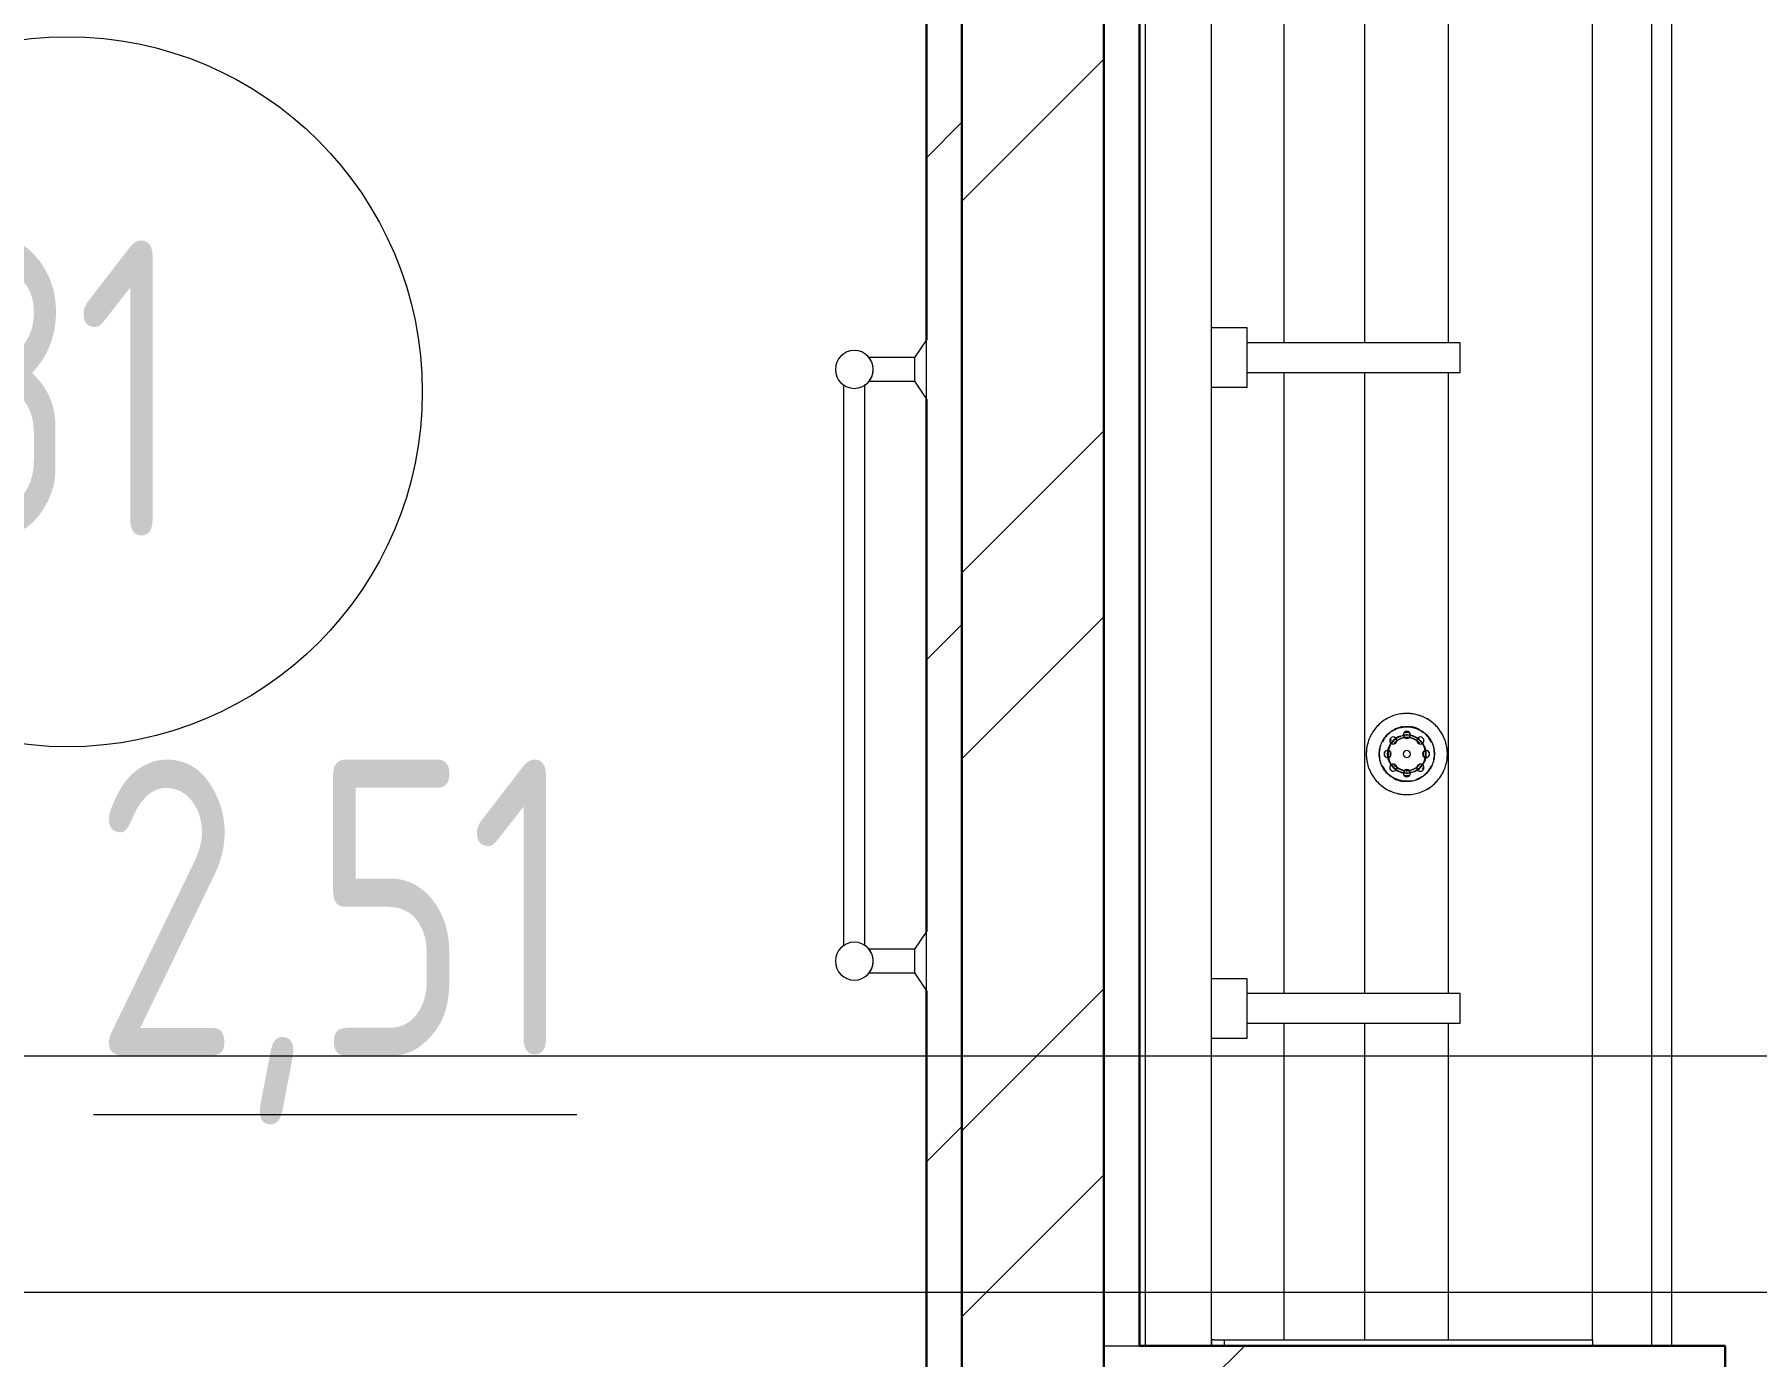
# Model space of a CAD drawing. Header units: millimetres. Extents: x -259809 to 472825, y -397243 to 31861.
# Drawn here: x -14705 to -13249, y -364286 to -363169 of the extents above; entities that cross this region are included whole.
import ezdxf

# ---------------------------------------------------------------- set-up
doc = ezdxf.new("R2010")
doc.units = ezdxf.units.MM
doc.linetypes.add('ADSK_Линия сетки', pattern=[25, 20, -2.5, 0, -2.5])
doc.linetypes.add('ADSK_Сверху', pattern=[450, 300, -150])
for name, color, linetype, lineweight in [('Линии', 7, 'Continuous', 9), ('лс', 5, 'Continuous', 30), ('Марки помещений', 252, 'Continuous', 20), ('Оси', 252, 'Continuous', 9), ('Сантехника', 252, 'Continuous', 18), ('Стены наружные', 252, 'Continuous', 18), ('Стены штриховка', 7, 'Continuous', 9)]:
    doc.layers.add(name, color=color, linetype=linetype, lineweight=lineweight)
doc.styles.add('GOST Common_3', font='', dxfattribs={"height": 3.5})
doc.styles.get('GOST Common_3').set_extended_font_data('GOST 2.304 type A')

# ---------------------------------------------------------------- blocks, each defined once
blk = doc.blocks.new('1 этаж')
at = {"layer": 'Линии', "color": 251, "linetype": 'ADSK_Сверху', "ltscale": 100, "true_color": 0x636466}
blk.add_line((-15070.8, -11345.3), (-4250.8, -11345.3), dxfattribs=at)
at = {"layer": 'Марки помещений', "color": 251, "true_color": 0x636466}
blk.add_circle((-14676.9, -10784.2), 300, dxfattribs=at)
at = {"layer": 'Оси', "color": 251, "linetype": 'ADSK_Линия сетки', "ltscale": 100, "true_color": 0x636466}
blk.add_line((4411.5, -11545.3), (-72528.1, -11545.3), dxfattribs=at)
at = {"layer": 'Сантехника', "color": 251, "true_color": 0x636466}
for p, q in [((-13765.8, -11590.3), (-13765.8, -9920.3)), ((-13709.8, -11585.3), (-13709.8, -9925.3)), ((-13387.8, -11585.3), (-13387.8, -9925.3)), ((-13337.8, -11590.3), (-13337.8, -9920.3)), ((-13320.8, -11590.3), (-13320.8, -9920.3)), ((-13648.4, -10742.9), (-13648.4, -10217.7)), ((-13580.4, -10742.8), (-13580.4, -10217.8)), ((-13509.7, -10742.8), (-13509.7, -10217.8)), ((-13950.8, -10740.3), (-13960.8, -10755.3)), ((-13950.8, -10740.3), (-13960.8, -10755.3)), ((-13950.8, -10790.3), (-13950.8, -10740.3)), ((-13679.8, -10730.3), (-13709.8, -10730.3)), ((-13679.8, -10780.3), (-13679.8, -10730.3)), ((-13960.8, -10755.3), (-13999.3, -10755.3)), ((-13960.8, -10755.3), (-13960.8, -10775.3)), ((-13499.8, -10742.8), (-13679.8, -10742.8)), ((-13499.8, -10767.8), (-13499.8, -10742.8)), ((-13679.8, -10767.8), (-13499.8, -10767.8)), ((-13648.4, -11292.9), (-13648.4, -10767.7)), ((-13580.4, -11292.8), (-13580.4, -10767.8)), ((-13509.7, -11292.8), (-13509.7, -10767.8)), ((-14020.8, -10778), (-14020.8, -11252.7)), ((-14002.8, -11252.2), (-14002.8, -10778)), ((-13999.3, -10775.3), (-13960.8, -10775.3)), ((-13960.8, -10775.3), (-13950.8, -10790.3)), ((-13709.8, -10780.3), (-13679.8, -10780.3)), ((-13950.8, -11240.3), (-13960.8, -11255.3)), ((-13950.8, -11240.3), (-13960.8, -11255.3)), ((-13950.8, -11290.3), (-13950.8, -11240.3)), ((-13960.8, -11255.3), (-13999.3, -11255.3)), ((-13960.8, -11255.3), (-13960.8, -11275.3)), ((-13999.3, -11275.3), (-13960.8, -11275.3)), ((-13960.8, -11275.3), (-13950.8, -11290.3)), ((-13679.8, -11280.3), (-13709.8, -11280.3)), ((-13679.8, -11330.3), (-13679.8, -11280.3)), ((-13499.8, -11292.8), (-13679.8, -11292.8)), ((-13499.8, -11317.8), (-13499.8, -11292.8)), ((-13679.8, -11317.8), (-13499.8, -11317.8)), ((-13648.4, -11585.3), (-13648.4, -11317.7)), ((-13580.4, -11585.3), (-13580.4, -11317.8)), ((-13509.7, -11585.3), (-13509.7, -11317.8)), ((-13709.8, -11330.3), (-13679.8, -11330.3)), ((-13709.8, -11590.3), (-13709.8, -11585.3)), ((-13707.4, -11585.3), (-13709.8, -11585.3)), ((-13709.8, -11585.3), (-13709.8, -11590.3)), ((-13707.4, -11585.3), (-13698.9, -11585.3)), ((-13698.9, -11585.3), (-13387.8, -11585.3)), ((-13698.9, -11590.3), (-13698.9, -11585.3)), ((-13387.8, -11585.3), (-13387.8, -11590.3))]:
    blk.add_line(p, q, dxfattribs=at)
at = {"layer": 'Сантехника', "color": 251, "true_color": 0x636466, "flags": 128}
for points in [[(-13510.5, -11090.3), (-13510.5, -11088.9), (-13510.6, -11087.6), (-13510.7, -11086.2), (-13510.9, -11084.8), (-13511.2, -11083.5), (-13511.5, -11082.2), (-13511.8, -11080.8), (-13512.2, -11079.5), (-13512.7, -11078.2), (-13513.2, -11077), (-13513.8, -11075.7), (-13514.4, -11074.5), (-13515, -11073.3), (-13515.7, -11072.1), (-13516.5, -11070.9), (-13517.3, -11069.8), (-13518.1, -11068.7), (-13519, -11067.7), (-13519.9, -11066.7), (-13520.9, -11065.7), (-13521.9, -11064.8), (-13522.9, -11063.9), (-13524, -11063), (-13525.1, -11062.2), (-13526.3, -11061.5), (-13527.4, -11060.7), (-13528.6, -11060.1), (-13529.9, -11059.4), (-13531.1, -11058.9), (-13532.4, -11058.3), (-13533.7, -11057.9), (-13535, -11057.5), (-13536.3, -11057.1), (-13537.6, -11056.8), (-13539, -11056.5), (-13540.3, -11056.3), (-13541.7, -11056.2), (-13543.1, -11056.1), (-13544.4, -11056), (-13545.8, -11056), (-13547.2, -11056.1), (-13548.5, -11056.2), (-13549.9, -11056.4), (-13551.3, -11056.6), (-13552.6, -11056.9), (-13553.9, -11057.2), (-13555.2, -11057.6), (-13556.5, -11058.1), (-13557.8, -11058.6), (-13559.1, -11059.1), (-13560.3, -11059.7), (-13561.5, -11060.4), (-13562.7, -11061.1), (-13563.9, -11061.8), (-13565, -11062.6), (-13566.1, -11063.4), (-13567.1, -11064.3), (-13568.2, -11065.2), (-13569.1, -11066.2), (-13570.1, -11067.1), (-13571, -11068.2), (-13571.9, -11069.2), (-13572.7, -11070.3), (-13573.5, -11071.5), (-13574.2, -11072.6), (-13574.9, -11073.8), (-13575.5, -11075), (-13576.1, -11076.3), (-13576.6, -11077.5), (-13577.1, -11078.8), (-13577.6, -11080.1), (-13577.9, -11081.4), (-13578.3, -11082.8), (-13578.5, -11084.1), (-13578.8, -11085.5), (-13578.9, -11086.8), (-13579, -11088.2), (-13579.1, -11089.6), (-13579.1, -11090.3)], [(-13568.1, -11090.3), (-13568.1, -11089.4), (-13568, -11088.5), (-13567.9, -11087.5), (-13567.8, -11086.6), (-13567.6, -11085.7), (-13567.4, -11084.8), (-13567.2, -11083.9), (-13566.9, -11083), (-13566.6, -11082.1), (-13566.3, -11081.2), (-13565.9, -11080.4), (-13565.5, -11079.6), (-13565, -11078.7), (-13564.5, -11077.9), (-13564, -11077.2), (-13563.5, -11076.4), (-13562.9, -11075.7), (-13562.3, -11074.9), (-13561.7, -11074.3), (-13561, -11073.6), (-13560.4, -11073), (-13559.6, -11072.4), (-13558.9, -11071.8), (-13558.2, -11071.2), (-13557.4, -11070.7), (-13556.6, -11070.2), (-13555.8, -11069.8), (-13555, -11069.3), (-13554.1, -11069), (-13553.2, -11068.6), (-13552.4, -11068.3), (-13551.5, -11068), (-13550.6, -11067.7), (-13549.7, -11067.5), (-13548.8, -11067.4), (-13547.8, -11067.2), (-13546.9, -11067.1), (-13546, -11067), (-13545.1, -11067), (-13544.1, -11067), (-13543.2, -11067.1), (-13542.3, -11067.2), (-13541.3, -11067.3), (-13540.4, -11067.4), (-13539.5, -11067.6), (-13538.6, -11067.9), (-13537.7, -11068.1), (-13536.8, -11068.4), (-13536, -11068.8), (-13535.1, -11069.1), (-13534.3, -11069.5), (-13533.4, -11070), (-13532.6, -11070.4), (-13531.9, -11070.9), (-13531.1, -11071.5), (-13530.3, -11072), (-13529.6, -11072.6), (-13528.9, -11073.3), (-13528.3, -11073.9), (-13527.6, -11074.6), (-13527, -11075.3), (-13526.4, -11076), (-13525.9, -11076.7), (-13525.3, -11077.5), (-13524.8, -11078.3), (-13524.4, -11079.1), (-13523.9, -11079.9), (-13523.5, -11080.8), (-13523.2, -11081.6), (-13522.8, -11082.5), (-13522.6, -11083.4), (-13522.3, -11084.3), (-13522.1, -11085.2), (-13521.9, -11086.1), (-13521.7, -11087), (-13521.6, -11088), (-13521.5, -11088.9), (-13521.5, -11089.8), (-13521.5, -11090.3)], [(-13565.2, -11079.6), (-13564.8, -11078.9), (-13564.3, -11078.1), (-13563.8, -11077.3), (-13563.3, -11076.6), (-13562.7, -11075.8), (-13562.1, -11075.1), (-13561.5, -11074.4), (-13560.9, -11073.8), (-13560.2, -11073.2), (-13559.5, -11072.6), (-13558.8, -11072)], [(-13561.3, -11073.9), (-13562, -11074.6), (-13562.6, -11075.3), (-13563.2, -11076), (-13563.7, -11076.7), (-13564.3, -11077.5), (-13564.8, -11078.3), (-13565.2, -11079.1)], [(-13558, -11071.4), (-13557.2, -11070.9), (-13556.5, -11070.4), (-13555.7, -11070), (-13554.8, -11069.6), (-13554, -11069.2), (-13553.1, -11068.8), (-13552.3, -11068.5), (-13551.4, -11068.2), (-13550.5, -11068), (-13549.6, -11067.8), (-13548.7, -11067.6), (-13547.8, -11067.5), (-13546.9, -11067.4), (-13546, -11067.3), (-13545.1, -11067.3), (-13544.1, -11067.3), (-13543.2, -11067.3), (-13542.3, -11067.4), (-13541.4, -11067.5), (-13540.5, -11067.7), (-13539.6, -11067.9), (-13538.7, -11068.1), (-13537.8, -11068.4), (-13536.9, -11068.7), (-13536.1, -11069), (-13535.2, -11069.4), (-13534.4, -11069.8), (-13533.6, -11070.2), (-13532.8, -11070.7), (-13532, -11071.2), (-13531.2, -11071.7), (-13530.5, -11072.2), (-13529.8, -11072.8), (-13529.1, -11073.4), (-13528.4, -11074.1), (-13527.8, -11074.8), (-13527.2, -11075.4), (-13526.6, -11076.2), (-13526.1, -11076.9), (-13525.6, -11077.7), (-13525.1, -11078.4), (-13524.6, -11079.2), (-13524.4, -11079.6)], [(-13548.3, -11067.3), (-13549.2, -11067.4), (-13550.1, -11067.6), (-13551, -11067.9), (-13551.9, -11068.1), (-13552.8, -11068.4), (-13553.6, -11068.8), (-13554.5, -11069.1), (-13555.3, -11069.5)], [(-13548.2, -11074.5), (-13547.6, -11074.3), (-13546.9, -11074.3), (-13546.3, -11074.2), (-13545.6, -11074.1), (-13545, -11074.1), (-13544.3, -11074.1), (-13543.7, -11074.2), (-13543, -11074.2), (-13542.4, -11074.3), (-13541.8, -11074.4)], [(-13534.1, -11069.6), (-13534.7, -11069.3), (-13535.5, -11069), (-13536.4, -11068.6), (-13537.2, -11068.3), (-13538.1, -11068), (-13539, -11067.7), (-13539.9, -11067.5), (-13540.8, -11067.4), (-13541.8, -11067.2)], [(-13524.6, -11078.7), (-13525.1, -11077.9), (-13525.6, -11077.2), (-13526.1, -11076.4), (-13526.7, -11075.7), (-13527.3, -11074.9), (-13527.9, -11074.3), (-13528.6, -11073.6)], [(-13579.1, -11090.3), (-13579.1, -11091.7), (-13579, -11093.1), (-13578.9, -11094.4), (-13578.7, -11095.8), (-13578.4, -11097.1), (-13578.1, -11098.5), (-13577.8, -11099.8), (-13577.4, -11101.1), (-13576.9, -11102.4), (-13576.4, -11103.7), (-13575.8, -11104.9), (-13575.2, -11106.2), (-13574.6, -11107.4), (-13573.9, -11108.5), (-13573.1, -11109.7), (-13572.3, -11110.8), (-13571.5, -11111.9), (-13570.6, -11112.9), (-13569.7, -11113.9), (-13568.7, -11114.9), (-13567.7, -11115.9), (-13566.7, -11116.7), (-13565.6, -11117.6), (-13564.5, -11118.4), (-13563.3, -11119.2), (-13562.2, -11119.9), (-13561, -11120.6), (-13559.7, -11121.2), (-13558.5, -11121.8), (-13557.2, -11122.3), (-13555.9, -11122.8), (-13554.6, -11123.2), (-13553.3, -11123.5), (-13552, -11123.9), (-13550.6, -11124.1), (-13549.3, -11124.3), (-13547.9, -11124.5), (-13546.5, -11124.6), (-13545.2, -11124.6), (-13543.8, -11124.6), (-13542.4, -11124.5), (-13541.1, -11124.4), (-13539.7, -11124.2), (-13538.4, -11124), (-13537, -11123.7), (-13535.7, -11123.4), (-13534.4, -11123), (-13533.1, -11122.5), (-13531.8, -11122), (-13530.5, -11121.5), (-13529.3, -11120.9), (-13528.1, -11120.3), (-13526.9, -11119.6), (-13525.7, -11118.8), (-13524.6, -11118), (-13523.5, -11117.2), (-13522.5, -11116.3), (-13521.4, -11115.4), (-13520.5, -11114.5), (-13519.5, -11113.5), (-13518.6, -11112.5), (-13517.7, -11111.4), (-13516.9, -11110.3), (-13516.1, -11109.2), (-13515.4, -11108), (-13514.7, -11106.8), (-13514.1, -11105.6), (-13513.5, -11104.3), (-13513, -11103.1), (-13512.5, -11101.8), (-13512, -11100.5), (-13511.7, -11099.2), (-13511.3, -11097.9), (-13511.1, -11096.5), (-13510.8, -11095.2), (-13510.7, -11093.8), (-13510.6, -11092.4), (-13510.5, -11091.1), (-13510.5, -11090.3)], [(-13567.8, -11086.4), (-13567.9, -11087), (-13568, -11088), (-13568.1, -11088.9), (-13568.1, -11089.8), (-13568.1, -11090.3)], [(-13568.1, -11090.3), (-13568.1, -11091.2), (-13568, -11092.2), (-13567.9, -11093.1), (-13567.8, -11094)], [(-13521.5, -11090.3), (-13521.5, -11091.2), (-13521.6, -11092.2), (-13521.7, -11093.1), (-13521.8, -11094), (-13522, -11094.9), (-13522.2, -11095.9), (-13522.4, -11096.8), (-13522.7, -11097.6), (-13523, -11098.5), (-13523.3, -11099.4), (-13523.7, -11100.2), (-13524.1, -11101.1), (-13524.6, -11101.9), (-13525.1, -11102.7), (-13525.6, -11103.5), (-13526.1, -11104.2), (-13526.7, -11105), (-13527.3, -11105.7), (-13527.9, -11106.4), (-13528.6, -11107), (-13529.2, -11107.7), (-13530, -11108.3), (-13530.7, -11108.9), (-13531.4, -11109.4), (-13532.2, -11109.9), (-13533, -11110.4), (-13533.8, -11110.9), (-13534.7, -11111.3), (-13535.5, -11111.7), (-13536.4, -11112), (-13537.2, -11112.3), (-13538.1, -11112.6), (-13539, -11112.9), (-13539.9, -11113.1), (-13540.8, -11113.3), (-13541.8, -11113.4), (-13542.7, -11113.5), (-13543.6, -11113.6), (-13544.5, -11113.6), (-13545.5, -11113.6), (-13546.4, -11113.6), (-13547.3, -11113.5), (-13548.3, -11113.4), (-13549.2, -11113.2), (-13550.1, -11113), (-13551, -11112.8), (-13551.9, -11112.5), (-13552.8, -11112.2), (-13553.6, -11111.9), (-13554.5, -11111.5), (-13555.3, -11111.1), (-13556.2, -11110.7), (-13557, -11110.2), (-13557.7, -11109.7), (-13558.5, -11109.2), (-13559.3, -11108.6), (-13560, -11108), (-13560.7, -11107.4), (-13561.3, -11106.7), (-13562, -11106.1), (-13562.6, -11105.4), (-13563.2, -11104.6), (-13563.7, -11103.9), (-13564.3, -11103.1), (-13564.8, -11102.3), (-13565.2, -11101.5), (-13565.7, -11100.7), (-13566.1, -11099.8), (-13566.4, -11099), (-13566.8, -11098.1), (-13567, -11097.2), (-13567.3, -11096.3), (-13567.5, -11095.4), (-13567.7, -11094.5), (-13567.9, -11093.6), (-13568, -11092.7), (-13568.1, -11091.7), (-13568.1, -11090.8), (-13568.1, -11090.3)], [(-13567.8, -11090.3), (-13567.8, -11089.4), (-13567.8, -11088.5), (-13567.7, -11087.6), (-13567.5, -11086.6), (-13567.4, -11085.7), (-13567.2, -11084.8)], [(-13567.3, -11095.4), (-13567.5, -11094.5), (-13567.6, -11093.6), (-13567.7, -11092.6), (-13567.8, -11091.7), (-13567.8, -11090.8), (-13567.8, -11090.3)], [(-13561, -11090.3), (-13561, -11089.7), (-13560.9, -11089), (-13560.9, -11088.4), (-13560.8, -11087.7), (-13560.7, -11087.1), (-13560.5, -11086.5), (-13560.4, -11085.8), (-13560.2, -11085.2), (-13560, -11084.6), (-13559.7, -11084), (-13559.5, -11083.4), (-13559.2, -11082.8), (-13558.9, -11082.3), (-13558.5, -11081.7), (-13558.2, -11081.2), (-13557.8, -11080.6), (-13557.4, -11080.1), (-13557, -11079.6), (-13556.5, -11079.2), (-13556.1, -11078.7), (-13555.6, -11078.2), (-13555.1, -11077.8), (-13554.6, -11077.4), (-13554.1, -11077), (-13553.6, -11076.7)], [(-13553.8, -11103.8), (-13554.3, -11103.4), (-13554.9, -11103), (-13555.4, -11102.6), (-13555.8, -11102.2), (-13556.3, -11101.7), (-13556.7, -11101.3), (-13557.2, -11100.8), (-13557.6, -11100.3), (-13558, -11099.7), (-13558.3, -11099.2), (-13558.7, -11098.7), (-13559, -11098.1), (-13559.3, -11097.5), (-13559.6, -11096.9), (-13559.8, -11096.3), (-13560.1, -11095.7), (-13560.3, -11095.1), (-13560.5, -11094.5), (-13560.6, -11093.9), (-13560.7, -11093.2), (-13560.8, -11092.6), (-13560.9, -11092), (-13561, -11091.3), (-13561, -11090.7), (-13561, -11090.3)], [(-13528.6, -11090.3), (-13528.6, -11091), (-13528.7, -11091.6), (-13528.7, -11092.3), (-13528.8, -11092.9), (-13528.9, -11093.5), (-13529.1, -11094.2), (-13529.2, -11094.8), (-13529.4, -11095.4), (-13529.6, -11096), (-13529.9, -11096.6), (-13530.1, -11097.2), (-13530.4, -11097.8), (-13530.7, -11098.4), (-13531.1, -11098.9), (-13531.4, -11099.5), (-13531.8, -11100), (-13532.2, -11100.5), (-13532.6, -11101), (-13533.1, -11101.5), (-13533.5, -11101.9), (-13534, -11102.4), (-13534.5, -11102.8), (-13535, -11103.2), (-13535.5, -11103.6), (-13536, -11103.9)], [(-13535.8, -11076.8), (-13535.3, -11077.2), (-13534.8, -11077.6), (-13534.3, -11078), (-13533.8, -11078.5), (-13533.3, -11078.9), (-13532.9, -11079.4), (-13532.4, -11079.9), (-13532, -11080.4), (-13531.6, -11080.9), (-13531.3, -11081.4), (-13530.9, -11082), (-13530.6, -11082.5), (-13530.3, -11083.1), (-13530, -11083.7), (-13529.8, -11084.3), (-13529.5, -11084.9), (-13529.3, -11085.5), (-13529.2, -11086.1), (-13529, -11086.8), (-13528.9, -11087.4), (-13528.8, -11088), (-13528.7, -11088.7), (-13528.6, -11089.3), (-13528.6, -11090), (-13528.6, -11090.3)], [(-13521.8, -11090.3), (-13521.8, -11091.2), (-13521.8, -11092.2), (-13521.9, -11093.1), (-13522.1, -11094), (-13522.2, -11094.9), (-13522.4, -11095.8)], [(-13522.3, -11085.2), (-13522.1, -11086.2), (-13522, -11087.1), (-13521.9, -11088), (-13521.8, -11088.9), (-13521.8, -11089.8), (-13521.8, -11090.3)], [(-13521.9, -11094.5), (-13521.7, -11093.6), (-13521.6, -11092.7), (-13521.5, -11091.7), (-13521.5, -11090.8), (-13521.5, -11090.3)], [(-13521.5, -11090.3), (-13521.5, -11089.4), (-13521.6, -11088.5), (-13521.7, -11087.5), (-13521.8, -11086.6)], [(-13540.9, -11113), (-13541.8, -11113.2), (-13542.7, -11113.3), (-13543.6, -11113.3), (-13544.6, -11113.3), (-13545.5, -11113.3), (-13546.4, -11113.3), (-13547.3, -11113.2), (-13548.2, -11113.1), (-13549.1, -11112.9), (-13550, -11112.7), (-13550.9, -11112.5), (-13551.8, -11112.3), (-13552.7, -11112), (-13553.5, -11111.6), (-13554.4, -11111.3), (-13555.2, -11110.9), (-13556, -11110.4), (-13556.8, -11110), (-13557.6, -11109.5), (-13558.4, -11108.9), (-13559.1, -11108.4), (-13559.8, -11107.8), (-13560.5, -11107.2), (-13561.2, -11106.5), (-13561.8, -11105.9), (-13562.4, -11105.2), (-13563, -11104.5), (-13563.5, -11103.7), (-13564.1, -11103), (-13564.5, -11102.2), (-13565, -11101.4)], [(-13565, -11101.9), (-13564.5, -11102.7), (-13564, -11103.5), (-13563.5, -11104.2), (-13562.9, -11105), (-13562.3, -11105.7), (-13561.7, -11106.4), (-13561, -11107)], [(-13524.4, -11101), (-13524.8, -11101.8), (-13525.3, -11102.6), (-13525.8, -11103.3), (-13526.3, -11104.1), (-13526.9, -11104.8), (-13527.5, -11105.5), (-13528.1, -11106.2), (-13528.8, -11106.8), (-13529.4, -11107.5), (-13530.1, -11108.1), (-13530.8, -11108.6)], [(-13528.3, -11106.7), (-13527.6, -11106.1), (-13527, -11105.4), (-13526.4, -11104.6), (-13525.9, -11103.9), (-13525.3, -11103.1), (-13524.8, -11102.3), (-13524.4, -11101.5)], [(-13555.8, -11110.9), (-13555, -11111.3), (-13554.1, -11111.7), (-13553.2, -11112), (-13552.4, -11112.3), (-13551.5, -11112.6), (-13550.6, -11112.9), (-13549.7, -11113.1), (-13548.8, -11113.3), (-13547.8, -11113.4)], [(-13541.4, -11106.2), (-13542, -11106.3), (-13542.7, -11106.4), (-13543.3, -11106.4), (-13544, -11106.5), (-13544.6, -11106.5), (-13545.3, -11106.5), (-13545.9, -11106.5), (-13546.6, -11106.4), (-13547.2, -11106.3), (-13547.8, -11106.2)], [(-13531.6, -11109.2), (-13532.4, -11109.7), (-13533.1, -11110.2), (-13533.9, -11110.6), (-13534.8, -11111), (-13535.6, -11111.4), (-13536.5, -11111.8), (-13537.3, -11112.1)], [(-13536.8, -11112.2), (-13536, -11111.9), (-13535.1, -11111.5), (-13534.3, -11111.1), (-13534.1, -11111)]]:
    blk.add_lwpolyline(points, dxfattribs=at)
at = {"layer": 'Сантехника', "color": 251, "true_color": 0x636466}
for centre, radius, start, end in [((-14011.8, -10765.3), 16, 90, 270), ((-14011.8, -10765.3), 16, 270, 90), ((-13544.8, -11090.3), 34.3, 112.2071, 130.7179), ((-13544.8, -11090.3), 34.3, 81.2405, 94.5295), ((-13544.8, -11090.3), 34.3, 75.5624, 79.0767), ((-13544.8, -11090.3), 34.3, 56.5875, 71.3412), ((-13544.8, -11090.3), 34.3, 145.0376, 161.2102), ((-13544.8, -11090.3), 15.9, 0, 180), ((-13556.3, -11078.9), 3, 45, 225), ((-13556.3, -11078.9), 3, 90, 120), ((-13544.8, -11090.3), 16.2, 110.5449, 135), ((-13544.8, -11090.3), 13.9, 45, 135), ((-13544.8, -11090.3), 13.9, 45, 135), ((-13544.8, -11090.3), 14.1, 102.5449, 112.5), ((-13544.8, -11090.3), 16.2, 48.5253, 101.028), ((-13544.8, -11074.1), 3, 0, 180), ((-13544.8, -11074.1), 3, 100.5906, 180), ((-13544.8, -11074.1), 3, 180, 255), ((-13544.8, -11074.1), 3, 180, 0), ((-13544.8, -11090.3), 14.1, 92.4724, 101.25), ((-13544.8, -11090.3), 14.1, 84.6458, 100.001), ((-13544.8, -11090.3), 18.1, 83.5568, 96.4432), ((-13544.8, -11074.1), 3, 0, 90), ((-13544.8, -11090.3), 14.1, 80.0449, 90), ((-13544.8, -11074.1), 3, 285, 0), ((-13544.8, -11090.3), 14.1, 68.7949, 78.75), ((-13533.3, -11078.9), 3, 315, 135), ((-13533.3, -11078.9), 3, 60, 90), ((-13544.8, -11090.3), 34.3, 20.4173, 38.2302), ((-13544.8, -11090.3), 34.3, 170.2639, 180), ((-13544.8, -11090.3), 34.3, 180, 184.4583), ((-13544.8, -11090.3), 34.3, 164.3157, 167.198), ((-13544.8, -11090.3), 23, 144, 151.5209), ((-13561, -11090.3), 3, 90, 180), ((-13561, -11090.3), 3, 150, 180), ((-13561, -11090.3), 3, 180, 210), ((-13561, -11090.3), 3, 180, 270), ((-13561, -11090.3), 3, 90, 105), ((-13544.8, -11090.3), 16.2, 158.4339, 180), ((-13561, -11090.3), 3, 30, 90), ((-13561, -11090.3), 3, 0, 90), ((-13561, -11090.3), 3, 270, 0), ((-13544.8, -11090.3), 15.9, 180, 0), ((-13544.8, -11090.3), 16.2, 136.7674, 155.2568), ((-13556.3, -11078.9), 3, 135, 195), ((-13544.8, -11090.3), 18.1, 136.4294, 141.4432), ((-13556.3, -11078.9), 3, 210, 225), ((-13544.8, -11090.3), 14.1, 175.6407, 180), ((-13544.8, -11090.3), 14.1, 180, 186.7316), ((-13544.8, -11090.3), 13.9, 175.5768, 180), ((-13544.8, -11090.3), 13.9, 175.5768, 180), ((-13556.3, -11078.9), 3, 225, 45), ((-13556.3, -11078.9), 3, 225, 285), ((-13544.8, -11090.3), 14.1, 136.2949, 141.7649), ((-13544.8, -11090.3), 14.1, 127.448, 138.2234), ((-13544.8, -11090.3), 14.1, 127.002, 135), ((-13556.3, -11078.9), 3, 330, 45), ((-13544.8, -11090.3), 14.1, 113.7949, 123.75), ((-13544.8, -11090.3), 3, 0, 180), ((-13544.8, -11090.3), 3, 180, 0), ((-13544.8, -11090.3), 14.1, 57.5449, 67.5), ((-13533.3, -11078.9), 3, 135, 210), ((-13533.3, -11078.9), 3, 135, 315), ((-13544.8, -11090.3), 14.1, 42.2028, 53.1621), ((-13544.8, -11090.3), 14.1, 46.2949, 52.998), ((-13544.8, -11090.3), 14.1, 38.2351, 45), ((-13533.3, -11078.9), 3, 255, 315), ((-13528.6, -11090.3), 3, 90, 180), ((-13528.6, -11090.3), 3, 180, 270), ((-13533.3, -11078.9), 3, 345, 45), ((-13533.3, -11078.9), 3, 315, 330), ((-13528.6, -11090.3), 3, 90, 150), ((-13544.8, -11090.3), 14.1, 0, 6.7316), ((-13544.8, -11090.3), 14.1, 353.2684, 0), ((-13544.8, -11090.3), 16.2, 338.4339, 0), ((-13528.6, -11090.3), 3, 75, 90), ((-13528.6, -11090.3), 3, 0, 90), ((-13528.6, -11090.3), 3, 270, 0), ((-13544.8, -11090.3), 23, 25.3123, 36), ((-13528.6, -11090.3), 3, 0, 30), ((-13528.6, -11090.3), 3, 330, 0), ((-13544.8, -11090.3), 34.3, 7.918, 10.0463), ((-13544.8, -11090.3), 34.3, 352.082, 0), ((-13544.8, -11090.3), 34.3, 0, 4.4583), ((-13544.8, -11090.3), 34.3, 186.4389, 190.0463), ((-13544.8, -11090.3), 34.3, 200.4173, 218.2302), ((-13544.8, -11090.3), 23, 205.3123, 216), ((-13561, -11090.3), 3, 255, 270), ((-13561, -11090.3), 3, 270, 330), ((-13556.3, -11101.8), 3, 135, 315), ((-13556.3, -11101.8), 3, 165, 225), ((-13556.3, -11101.8), 3, 135, 150), ((-13556.3, -11101.8), 3, 75, 135), ((-13556.3, -11101.8), 3, 315, 135), ((-13556.3, -11101.8), 3, 240, 270), ((-13544.8, -11090.3), 16.2, 225, 281.028), ((-13544.8, -11090.3), 14.1, 219.6147, 225), ((-13544.8, -11090.3), 13.9, 220.1945, 319.8055), ((-13544.8, -11090.3), 13.9, 220.1945, 315), ((-13544.8, -11090.3), 14.1, 221.7766, 232.7822), ((-13544.8, -11090.3), 14.1, 226.2949, 236.25), ((-13556.3, -11101.8), 3, 315, 30), ((-13544.8, -11090.3), 14.1, 237.5449, 247.5), ((-13544.8, -11090.3), 14.1, 248.7949, 258.75), ((-13544.8, -11106.5), 3, 0, 180), ((-13544.8, -11106.5), 3, 105, 180), ((-13544.8, -11090.3), 14.1, 260.0449, 270), ((-13544.8, -11090.3), 14.1, 260.5238, 275.3542), ((-13544.8, -11090.3), 14.1, 271.2949, 281.25), ((-13544.8, -11106.5), 3, 0, 75), ((-13544.8, -11090.3), 14.1, 282.5449, 292.5), ((-13544.8, -11090.3), 14.1, 293.7949, 303.75), ((-13544.8, -11090.3), 16.2, 290.5449, 311.4747), ((-13544.8, -11090.3), 14.1, 304.7852, 317.7972), ((-13544.8, -11090.3), 14.1, 305.0449, 315), ((-13533.3, -11101.8), 3, 45, 225), ((-13533.3, -11101.8), 3, 150, 225), ((-13533.3, -11101.8), 3, 225, 45), ((-13533.3, -11101.8), 3, 45, 105), ((-13544.8, -11090.3), 16.2, 315, 320.552), ((-13533.3, -11101.8), 3, 270, 300), ((-13544.8, -11090.3), 18.1, 316.1528, 321.4432), ((-13528.6, -11090.3), 3, 210, 270), ((-13533.3, -11101.8), 3, 30, 45), ((-13533.3, -11101.8), 3, 315, 15), ((-13528.6, -11090.3), 3, 270, 285), ((-13544.8, -11090.3), 23, 324, 334.1058), ((-13544.8, -11090.3), 34.3, 325.0376, 341.2102), ((-13544.8, -11090.3), 34.3, 344.6347, 347.198), ((-13544.8, -11090.3), 34.3, 236.6069, 252.8932), ((-13544.8, -11106.5), 3, 180, 259.4094), ((-13544.8, -11106.5), 3, 180, 0), ((-13544.8, -11090.3), 18.1, 263.5568, 276.4432), ((-13544.8, -11106.5), 3, 270, 0), ((-13544.8, -11090.3), 34.3, 292.2071, 310.7179), ((-13544.8, -11090.3), 34.3, 313.5244, 316.5478), ((-13544.8, -11090.3), 34.3, 255.5624, 259.0767), ((-13544.8, -11090.3), 34.3, 261.2405, 274.5295), ((-14011.8, -11265.3), 16, 90, 270), ((-14011.8, -11265.3), 16, 270, 90)]:
    blk.add_arc(centre, radius, start, end, dxfattribs=at)
for points, knots in [([(-13996.6, -10760.2), (-13996.9, -10759.5), (-13997.2, -10758.6), (-13997.7, -10757.8), (-13998, -10757.3), (-13998.3, -10756.6), (-13998.6, -10756.2), (-13998.8, -10756), (-13998.9, -10755.8), (-13999.1, -10755.6), (-13999.2, -10755.4), (-13999.3, -10755.3), (-13999.3, -10755.3)], [0.6666667, 0.6666667, 0.6666667, 0.6666667, 0.75, 0.7708333, 0.7916667, 0.8333333, 0.875, 0.8854167, 0.8958333, 0.9166667, 0.9583333, 1, 1, 1, 1]), ([(-13998.8, -10774.7), (-13998.8, -10774.6), (-13998.6, -10774.4), (-13998.3, -10774), (-13998, -10773.5), (-13997.5, -10772.5), (-13996.8, -10770.9), (-13996.2, -10768.8), (-13995.9, -10767.2), (-13995.8, -10766.1), (-13995.8, -10765.6)], [0.1111111, 0.1111111, 0.1111111, 0.1111111, 0.1388889, 0.1666667, 0.1944444, 0.2222222, 0.3333333, 0.3888889, 0.4444444, 0.4925448, 0.4925448, 0.4925448, 0.4925448]), ([(-13996.6, -11260.2), (-13996.9, -11259.5), (-13997.2, -11258.6), (-13997.7, -11257.8), (-13998, -11257.3), (-13998.3, -11256.6), (-13998.6, -11256.2), (-13998.8, -11256), (-13998.9, -11255.8), (-13999.1, -11255.6), (-13999.2, -11255.4), (-13999.3, -11255.3), (-13999.3, -11255.3)], [0.6666667, 0.6666667, 0.6666667, 0.6666667, 0.75, 0.7708333, 0.7916667, 0.8333333, 0.875, 0.8854167, 0.8958333, 0.9166667, 0.9583333, 1, 1, 1, 1]), ([(-13999.3, -11275.3), (-13999.3, -11275.3), (-13999.2, -11275.2), (-13999, -11274.9), (-13998.8, -11274.7), (-13998.6, -11274.4), (-13998.3, -11274), (-13998, -11273.5), (-13997.5, -11272.5), (-13996.8, -11270.9), (-13996.2, -11268.8), (-13995.9, -11267.2), (-13995.8, -11266.2), (-13995.8, -11265.7)], [0, 0, 0, 0, 0.0555556, 0.0833333, 0.1111111, 0.1388889, 0.1666667, 0.1944444, 0.2222222, 0.3333333, 0.3888889, 0.4444444, 0.4884465, 0.4884465, 0.4884465, 0.4884465])]:
    blk.add_open_spline(points, degree=3, knots=knots, dxfattribs=at)
for points in [[(-13995.9, -10763.5), (-13996, -10762.9), (-13996.1, -10762.4), (-13996.2, -10761.8)], [(-13995.9, -11263.5), (-13996, -11262.9), (-13996.1, -11262.4), (-13996.2, -11261.8)]]:
    blk.add_open_spline(points, degree=3, dxfattribs=at)
at = {"layer": 'Стены наружные', "color": 251, "lineweight": 30, "true_color": 0x636466}
for p, q in [((-13920.8, -9850.3), (-13920.8, -11620.3)), ((-13950.8, -9880.3), (-13950.8, -10740.3)), ((-13800.8, -11620.3), (-13800.8, -9890.3)), ((-13770.8, -11590.3), (-13770.8, -9920.3)), ((-13950.8, -10790.3), (-13950.8, -11240.3)), ((-13950.8, -11290.3), (-13950.8, -11620.3)), ((-13275.8, -11590.3), (-13770.8, -11590.3)), ((-13275.8, -11690.3), (-13275.8, -11590.3))]:
    blk.add_line(p, q, dxfattribs=at)
at = {"layer": 'Стены наружные', "color": 251, "linetype": 'Continuous', "lineweight": 9, "true_color": 0x636466}
for p, q in [((-13920.8, -10623), (-13800.8, -10503)), ((-13950.8, -10586.5), (-13920.8, -10556.5)), ((-13920.8, -10937.3), (-13800.8, -10817.3)), ((-13920.8, -11094.4), (-13800.8, -10974.4)), ((-13950.8, -11010.8), (-13920.8, -10980.8)), ((-13920.8, -11408.8), (-13800.8, -11288.8)), ((-13950.8, -11435), (-13920.8, -11405)), ((-13920.8, -11565.9), (-13800.8, -11445.9)), ((-13711.8, -11620.3), (-13681.8, -11590.3))]:
    blk.add_line(p, q, dxfattribs=at)
at = {"layer": 'Стены штриховка', "color": 251, "true_color": 0x636466}
blk.add_line((-13800.8, -11590.3), (-13770.8, -11590.3), dxfattribs=at)
at = {"layer": 'Марки помещений', "color": 251, "true_color": 0x636466, "style": 'GOST Common_3', "width": 0.9}
for s, p in [('131', (-14888, -10906.4)), ('%%U2,51', (-14654.8, -11345))]:
    blk.add_text(s, height=250, dxfattribs=at).set_placement(p)

msp = doc.modelspace()

# ---------------------------------------------------------------- hatches: boundary and pattern name
at = {"layer": 'лс', "lineweight": 5}
h = msp.add_hatch(dxfattribs=at)
h.set_pattern_fill('ANSI31', color=4, scale=100)
h.set_pattern_definition([(45, (7e-12, 55557.13), (-224.5064, 224.5064), [])])
h.paths.add_polyline_path([(-29281.7, -366334.3), (-4405.2, -366334.3), (-4405.2, -364593), (-5981.9, -364593), (-5981.9, -364588.7), (-8829.6, -364588.7), (-8829.6, -364591.6), (-30595.5, -364591.6), (-30595.5, -358232.4), (-32731.9, -358232.4), (-32731.9, -364572.7), (-40514.3, -364572.7), (-40514.3, -366445.8), (-39730, -366445.8), (-39730, -369715.4), (-34251.2, -369715.4), (-34251.2, -372621.1), (-29281.7, -372621.1)])
edge = h.paths.add_edge_path(flags=16)
edge.add_ellipse((-39267.7, -365126.6), major_axis=(911.9, 0), ratio=0.29514, start_angle=0, end_angle=360)
h.paths.add_polyline_path([(-39746.2, -365398.8), (-38817.6, -365398.8), (-38817.6, -364890.3), (-39746.2, -364890.3)], flags=16)

# ---------------------------------------------------------------- block references
msp.add_blockref('1 этаж', (0, -352686.9))

doc.saveas('drawing.dxf')
